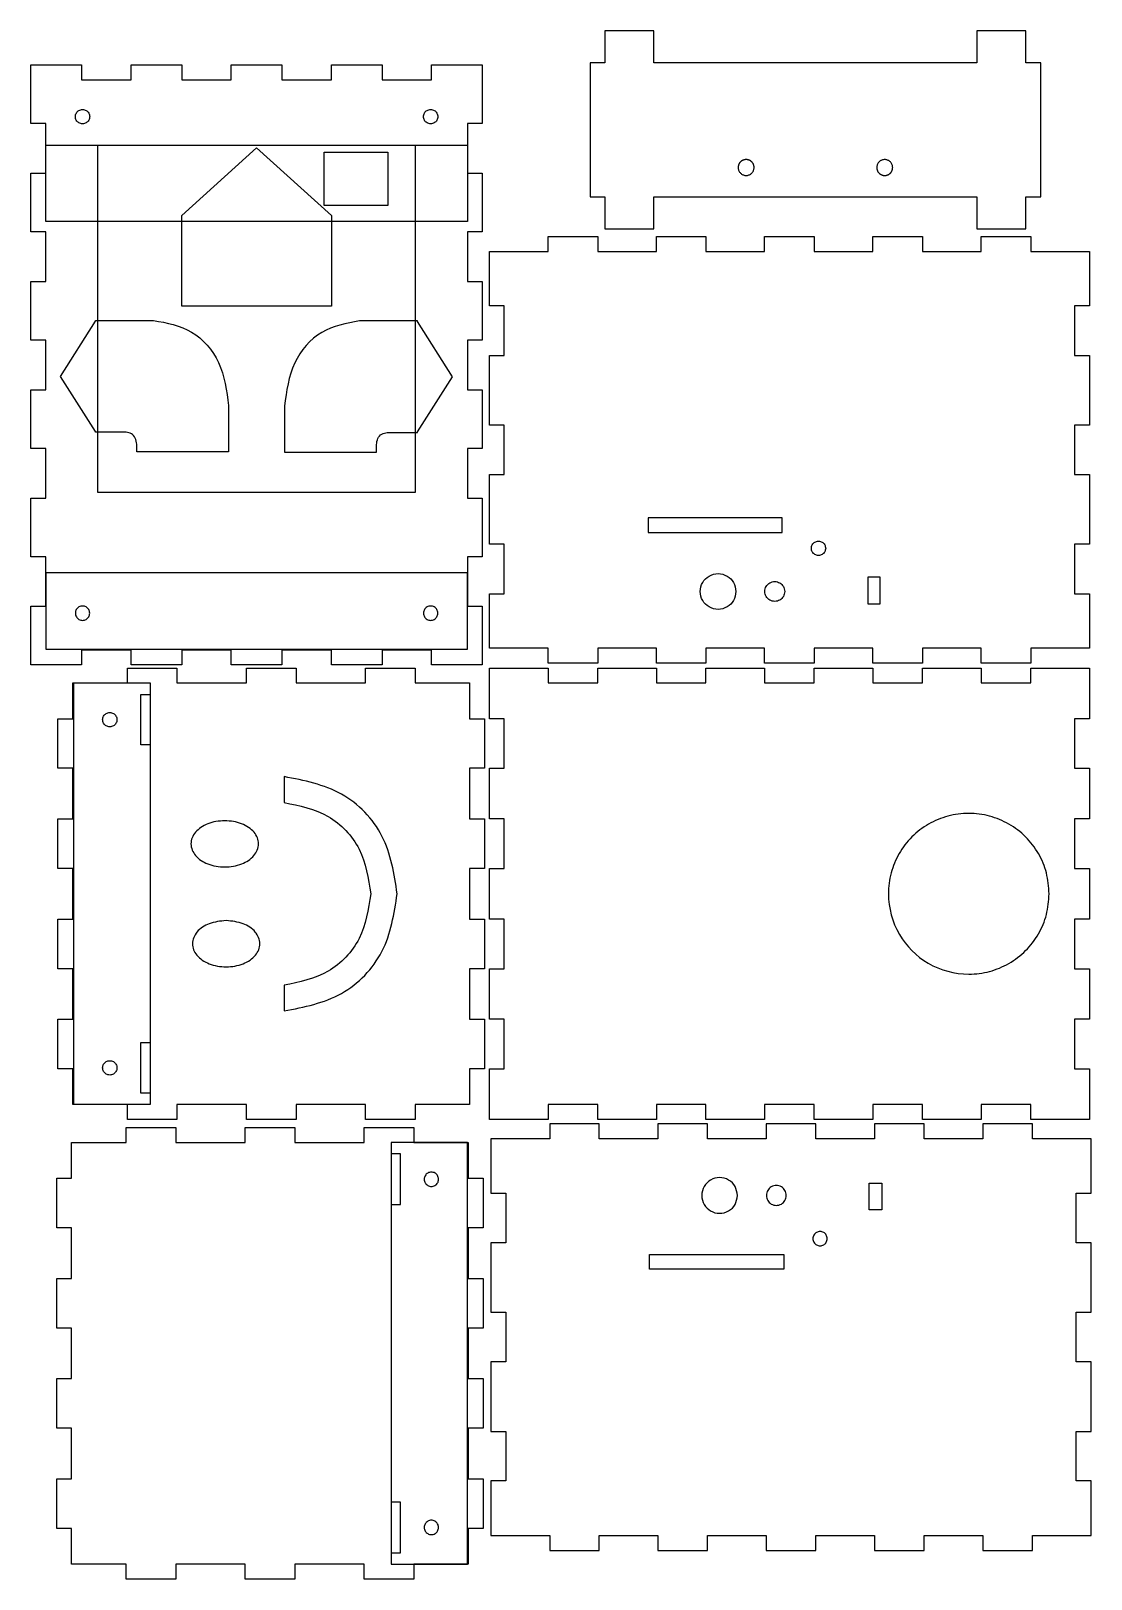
# Model space of a CAD drawing. Extents: x -4 to 209, y 25 to 337.
import ezdxf

# ---------------------------------------------------------------- set-up
doc = ezdxf.new("R2010")
doc.units = 0
doc.layers.add('newlayer', color=7, linetype='CONTINUOUS')

msp = doc.modelspace()

# ---------------------------------------------------------------- linework, layer by layer
at = {"layer": 'newlayer', "color": 7}
for p, q in [((111.287924, 337.448255), (111.287924, 330.999037)), ((121.186095, 337.448255), (111.287924, 337.448255)), ((111.287924, 337.448255), (111.287924, 337.448255)), ((121.186095, 330.999037), (121.186095, 337.448255)), ((196.1861, 337.448255), (186.287929, 337.448255)), ((186.287929, 337.448255), (186.287929, 330.999037)), ((196.1861, 330.999037), (196.1861, 337.448255)), ((111.287924, 330.999037), (108.287659, 330.999037)), ((108.287659, 330.999037), (108.287659, 303.999962)), ((186.287929, 330.999037), (121.186095, 330.999037)), ((199.186916, 330.999037), (196.1861, 330.999037)), ((199.186916, 303.999962), (199.186916, 330.999037)), ((-4.447117, 318.789395), (-4.447117, 330.622728)), ((-4.447117, 330.622728), (5.752874, 330.622728)), ((5.752874, 330.622728), (5.752874, 327.622728)), ((15.752882, 327.622728), (15.752882, 330.622728)), ((15.752882, 330.622728), (25.952873, 330.622728)), ((25.952873, 330.622728), (25.952873, 327.622728)), ((35.952882, 327.622728), (35.952882, 330.622728)), ((35.952882, 330.622728), (46.152872, 330.622728)), ((46.152872, 330.622728), (46.152872, 327.622728)), ((56.152881, 327.622728), (56.152881, 330.622728)), ((56.152881, 330.622728), (66.352872, 330.622728)), ((66.352872, 330.622728), (66.352872, 327.622728)), ((76.35288, 327.622728), (76.35288, 330.622728)), ((76.35288, 330.622728), (86.552876, 330.622728)), ((86.552876, 330.622728), (86.552876, 318.789395)), ((5.752874, 327.622728), (15.752882, 327.622728)), ((25.952873, 327.622728), (35.952882, 327.622728)), ((46.152872, 327.622728), (56.152881, 327.622728)), ((66.352872, 327.622728), (76.35288, 327.622728)), ((5.955933, 321.621727), (5.955933, 321.621727)), ((76.149793, 321.621727), (76.149793, 321.621727)), ((-1.447123, 318.789395), (-4.447117, 318.789395)), ((-1.447123, 308.789394), (-1.447123, 318.789395)), ((86.552876, 318.789395), (83.552877, 318.789395)), ((83.552877, 318.789395), (83.552877, 308.789394)), ((-4.447117, 296.956061), (-4.447117, 308.789394)), ((-4.447117, 308.789394), (-1.447123, 308.789394)), ((83.552877, 308.789394), (86.552876, 308.789394)), ((86.552876, 308.789394), (86.552876, 296.956061)), ((108.287659, 303.999962), (111.287924, 303.999962)), ((111.287924, 303.999962), (111.287924, 297.550191)), ((121.186095, 297.550191), (121.186095, 303.999962)), ((121.186095, 303.999962), (186.287929, 303.999962)), ((186.287929, 303.999962), (186.287929, 297.550191)), ((196.1861, 297.550191), (196.1861, 303.999962)), ((196.1861, 303.999962), (199.186916, 303.999962)), ((67.491379, 302.242787), (67.391678, 302.242787)), ((67.391678, 302.242787), (67.391678, 302.242787)), ((-1.447123, 296.956061), (-4.447117, 296.956061)), ((-1.447123, 286.956061), (-1.447123, 296.956061)), ((86.552876, 296.956061), (83.552877, 296.956061)), ((83.552877, 296.956061), (83.552877, 286.956061)), ((111.287924, 297.550191), (121.186095, 297.550191)), ((186.287929, 297.550191), (196.1861, 297.550191)), ((99.833334, 293), (99.833334, 296)), ((99.833334, 296), (109.833334, 296)), ((109.833334, 296), (109.833334, 293)), ((121.666666, 293), (121.666666, 296)), ((121.666666, 296), (131.666666, 296)), ((131.666666, 296), (131.666666, 293)), ((143.500001, 293), (143.500001, 296)), ((143.500001, 296), (153.500001, 296)), ((153.500001, 296), (153.500001, 293)), ((165.333333, 293), (165.333333, 296)), ((165.333333, 296), (175.333333, 296)), ((175.333333, 296), (175.333333, 293)), ((187.166668, 293), (187.166668, 296)), ((187.166668, 296), (197.166667, 296)), ((197.166667, 296), (197.166667, 293)), ((87.999999, 293), (99.833334, 293)), ((87.999999, 282), (87.999999, 293)), ((109.833334, 293), (121.666666, 293)), ((131.666666, 293), (143.500001, 293)), ((153.500001, 293), (165.333333, 293)), ((175.333333, 293), (187.166668, 293)), ((197.166667, 293), (209, 293)), ((209, 293), (209, 282)), ((-4.447117, 275.122729), (-4.447117, 286.956061)), ((-4.447117, 286.956061), (-1.447123, 286.956061)), ((83.552877, 286.956061), (86.552876, 286.956061)), ((86.552876, 286.956061), (86.552876, 275.122729)), ((90.999999, 282), (87.999999, 282)), ((90.999999, 272), (90.999999, 282)), ((209, 282), (206, 282)), ((206, 282), (206, 272)), ((-1.447123, 275.122729), (-4.447117, 275.122729)), ((-1.447123, 265.122729), (-1.447123, 275.122729)), ((86.552876, 275.122729), (83.552877, 275.122729)), ((83.552877, 275.122729), (83.552877, 265.122729)), ((87.999999, 257.999999), (87.999999, 272)), ((87.999999, 272), (90.999999, 272)), ((206, 272), (209, 272)), ((209, 272), (209, 257.999999)), ((-4.447117, 253.289394), (-4.447117, 265.122729)), ((-4.447117, 265.122729), (-1.447123, 265.122729)), ((83.552877, 265.122729), (86.552876, 265.122729)), ((86.552876, 265.122729), (86.552876, 253.289394)), ((90.999999, 257.999999), (87.999999, 257.999999)), ((90.999999, 247.999999), (90.999999, 257.999999)), ((209, 257.999999), (206, 257.999999)), ((206, 257.999999), (206, 247.999999)), ((-1.447123, 253.289394), (-4.447117, 253.289394)), ((-1.447123, 243.289394), (-1.447123, 253.289394)), ((86.552876, 253.289394), (83.552877, 253.289394)), ((83.552877, 253.289394), (83.552877, 243.289394)), ((87.999999, 233.999999), (87.999999, 247.999999)), ((87.999999, 247.999999), (90.999999, 247.999999)), ((206, 247.999999), (209, 247.999999)), ((209, 247.999999), (209, 233.999999)), ((-4.447117, 231.456062), (-4.447117, 243.289394)), ((-4.447117, 243.289394), (-1.447123, 243.289394)), ((83.552877, 243.289394), (86.552876, 243.289394)), ((86.552876, 243.289394), (86.552876, 231.456062)), ((147.048516, 239.296593), (119.981627, 239.296593)), ((119.981627, 239.296593), (119.981627, 236.367846)), ((147.048516, 236.367846), (147.048516, 239.296593)), ((119.981627, 236.367846), (147.048516, 236.367846)), ((-1.447123, 231.456062), (-4.447117, 231.456062)), ((-1.447123, 221.456062), (-1.447123, 231.456062)), ((86.552876, 231.456062), (83.552877, 231.456062)), ((83.552877, 231.456062), (83.552877, 221.456062)), ((90.999999, 233.999999), (87.999999, 233.999999)), ((90.999999, 223.999999), (90.999999, 233.999999)), ((155.803278, 233.15331), (155.803278, 233.15331)), ((209, 233.999999), (206, 233.999999)), ((206, 233.999999), (206, 223.999999)), ((166.790105, 227.358128), (164.290096, 227.358128)), ((164.290096, 227.358128), (164.290096, 221.958127)), ((166.790105, 221.958127), (166.790105, 227.358128)), ((87.999999, 212.999999), (87.999999, 223.999999)), ((87.999999, 223.999999), (90.999999, 223.999999)), ((137.710096, 224.443317), (137.710096, 224.443317)), ((147.540094, 224.443317), (147.540094, 224.443317)), ((164.290096, 221.958127), (166.790105, 221.958127)), ((206, 223.999999), (209, 223.999999)), ((209, 223.999999), (209, 212.999999)), ((-4.447117, 209.622727), (-4.447117, 221.456062)), ((-4.447117, 221.456062), (-1.447123, 221.456062)), ((5.955933, 218.623731), (5.955933, 218.623731)), ((76.149793, 218.623731), (76.149793, 218.623731)), ((83.552877, 221.456062), (86.552876, 221.456062)), ((86.552876, 221.456062), (86.552876, 209.622727)), ((15.752882, 212.622727), (5.752874, 212.622727)), ((5.752874, 212.622727), (5.752874, 209.622727)), ((15.752882, 209.622727), (15.752882, 212.622727)), ((35.952882, 212.622727), (25.952873, 212.622727)), ((25.952873, 212.622727), (25.952873, 209.622727)), ((35.952882, 209.622727), (35.952882, 212.622727)), ((56.152881, 212.622727), (46.152872, 212.622727)), ((46.152872, 212.622727), (46.152872, 209.622727)), ((56.152881, 209.622727), (56.152881, 212.622727)), ((76.35288, 212.622727), (66.352872, 212.622727)), ((66.352872, 212.622727), (66.352872, 209.622727)), ((76.35288, 209.622727), (76.35288, 212.622727)), ((99.833334, 212.999999), (87.999999, 212.999999)), ((99.833334, 209.999999), (99.833334, 212.999999)), ((121.666666, 212.999999), (109.833334, 212.999999)), ((109.833334, 212.999999), (109.833334, 209.999999)), ((121.666666, 209.999999), (121.666666, 212.999999)), ((143.500001, 212.999999), (131.666666, 212.999999)), ((131.666666, 212.999999), (131.666666, 209.999999)), ((143.500001, 209.999999), (143.500001, 212.999999)), ((165.333333, 212.999999), (153.500001, 212.999999)), ((153.500001, 212.999999), (153.500001, 209.999999)), ((165.333333, 209.999999), (165.333333, 212.999999)), ((187.166668, 212.999999), (175.333333, 212.999999)), ((175.333333, 212.999999), (175.333333, 209.999999)), ((187.166668, 209.999999), (187.166668, 212.999999)), ((209, 212.999999), (197.166667, 212.999999)), ((197.166667, 212.999999), (197.166667, 209.999999)), ((5.752874, 209.622727), (-4.447117, 209.622727)), ((25.952873, 209.622727), (15.752882, 209.622727)), ((46.152872, 209.622727), (35.952882, 209.622727)), ((66.352872, 209.622727), (56.152881, 209.622727)), ((86.552876, 209.622727), (76.35288, 209.622727)), ((109.833334, 209.999999), (99.833334, 209.999999)), ((131.666666, 209.999999), (121.666666, 209.999999)), ((153.500001, 209.999999), (143.500001, 209.999999)), ((175.333333, 209.999999), (165.333333, 209.999999)), ((197.166667, 209.999999), (187.166668, 209.999999)), ((4, 206), (15, 206)), ((4, 198.8), (4, 206)), ((15, 206), (15, 209)), ((15, 209), (25, 209)), ((25, 209), (25, 206)), ((25, 206), (39, 206)), ((39, 206), (39, 209)), ((39, 209), (49, 209)), ((49, 209), (49, 206)), ((49, 206), (63, 206)), ((63, 206), (63, 209)), ((63, 209), (73, 209)), ((73, 209), (73, 206)), ((73, 206), (84, 206)), ((84, 206), (84, 198.8)), ((88, 209), (99.833333, 209)), ((88, 198.8), (88, 209)), ((99.833333, 209), (99.833333, 206)), ((99.833333, 206), (109.833333, 206)), ((109.833333, 206), (109.833333, 209)), ((109.833333, 209), (121.666667, 209)), ((121.666667, 209), (121.666667, 206)), ((121.666667, 206), (131.666667, 206)), ((131.666667, 206), (131.666667, 209)), ((131.666667, 209), (143.5, 209)), ((143.5, 209), (143.5, 206)), ((143.5, 206), (153.5, 206)), ((153.5, 206), (153.5, 209)), ((153.5, 209), (165.333333, 209)), ((165.333333, 209), (165.333333, 206)), ((165.333333, 206), (175.333333, 206)), ((175.333333, 206), (175.333333, 209)), ((175.333333, 209), (187.166667, 209)), ((187.166667, 209), (187.166667, 206)), ((187.166667, 206), (197.166667, 206)), ((197.166667, 206), (197.166667, 209)), ((197.166667, 209), (209, 209)), ((209, 209), (209, 198.8)), ((17.692438, 203.695606), (19.589784, 203.695606)), ((17.692438, 193.49826), (17.692438, 203.695606)), ((19.589784, 203.695606), (19.589784, 193.49826)), ((1, 188.8), (1, 198.8)), ((1, 198.8), (4, 198.8)), ((10.001002, 198.596923), (10.001002, 198.596923)), ((84, 198.8), (87, 198.8)), ((87, 198.8), (87, 188.8)), ((91, 198.8), (88, 198.8)), ((91, 188.8), (91, 198.8)), ((209, 198.8), (206, 198.8)), ((206, 198.8), (206, 188.8)), ((19.589784, 193.49826), (17.692438, 193.49826)), ((4, 188.8), (1, 188.8)), ((4, 178.6), (4, 188.8)), ((87, 188.8), (84, 188.8)), ((84, 188.8), (84, 178.6)), ((88, 178.6), (88, 188.8)), ((88, 188.8), (91, 188.8)), ((206, 188.8), (209, 188.8)), ((209, 188.8), (209, 178.6)), ((1, 168.6), (1, 178.6)), ((1, 178.6), (4, 178.6)), ((84, 178.6), (87, 178.6)), ((87, 178.6), (87, 168.6)), ((91, 178.6), (88, 178.6)), ((91, 168.6), (91, 178.6)), ((209, 178.6), (206, 178.6)), ((206, 178.6), (206, 168.6)), ((4, 168.6), (1, 168.6)), ((4, 158.4), (4, 168.6)), ((87, 168.6), (84, 168.6)), ((84, 168.6), (84, 158.4)), ((88, 158.4), (88, 168.6)), ((88, 168.6), (91, 168.6)), ((206, 168.6), (209, 168.6)), ((209, 168.6), (209, 158.4)), ((1, 148.4), (1, 158.4)), ((1, 158.4), (4, 158.4)), ((84, 158.4), (87, 158.4)), ((87, 158.4), (87, 148.4)), ((91, 158.4), (88, 158.4)), ((91, 148.4), (91, 158.4)), ((209, 158.4), (206, 158.4)), ((206, 158.4), (206, 148.4)), ((4, 148.4), (1, 148.4)), ((4, 138.2), (4, 148.4)), ((87, 148.4), (84, 148.4)), ((84, 148.4), (84, 138.2)), ((88, 138.2), (88, 148.4)), ((88, 148.4), (91, 148.4)), ((206, 148.4), (209, 148.4)), ((209, 148.4), (209, 138.2)), ((1, 128.2), (1, 138.2)), ((1, 138.2), (4, 138.2)), ((84, 138.2), (87, 138.2)), ((87, 138.2), (87, 128.2)), ((91, 138.2), (88, 138.2)), ((91, 128.2), (91, 138.2)), ((209, 138.2), (206, 138.2)), ((206, 138.2), (206, 128.2)), ((17.692438, 133.501744), (19.589784, 133.501744)), ((17.692438, 123.304397), (17.692438, 133.501744)), ((19.589784, 133.501744), (19.589784, 123.304397)), ((4, 128.2), (1, 128.2)), ((4, 121), (4, 128.2)), ((10.001002, 128.403055), (10.001002, 128.403055)), ((87, 128.2), (84, 128.2)), ((84, 128.2), (84, 121)), ((88, 118), (88, 128.2)), ((88, 128.2), (91, 128.2)), ((206, 128.2), (209, 128.2)), ((209, 128.2), (209, 118)), ((19.589784, 123.304397), (17.692438, 123.304397)), ((15, 121), (4, 121)), ((15, 118), (15, 121)), ((39, 121), (25, 121)), ((25, 121), (25, 118)), ((39, 118), (39, 121)), ((63, 121), (49, 121)), ((49, 121), (49, 118)), ((63, 118), (63, 121)), ((84, 121), (73, 121)), ((73, 121), (73, 118)), ((109.833333, 121), (99.833333, 121)), ((99.833333, 121), (99.833333, 118)), ((109.833333, 118), (109.833333, 121)), ((131.666667, 121), (121.666667, 121)), ((121.666667, 121), (121.666667, 118)), ((131.666667, 118), (131.666667, 121)), ((153.5, 121), (143.5, 121)), ((143.5, 121), (143.5, 118)), ((153.5, 118), (153.5, 121)), ((175.333333, 121), (165.333333, 121)), ((165.333333, 121), (165.333333, 118)), ((175.333333, 118), (175.333333, 121)), ((197.166667, 121), (187.166667, 121)), ((187.166667, 121), (187.166667, 118)), ((197.166667, 118), (197.166667, 121)), ((14.745779, 113.346564), (14.745779, 116.346564)), ((14.745779, 116.346564), (24.745778, 116.346564)), ((25, 118), (15, 118)), ((24.745778, 116.346564), (24.745778, 113.346564)), ((38.745778, 113.346564), (38.745778, 116.346564)), ((38.745778, 116.346564), (48.745778, 116.346564)), ((49, 118), (39, 118)), ((48.745778, 116.346564), (48.745778, 113.346564)), ((62.745778, 113.346564), (62.745778, 116.346564)), ((62.745778, 116.346564), (72.745786, 116.346564)), ((73, 118), (63, 118)), ((72.745786, 116.346564), (72.745786, 113.346564)), ((99.833333, 118), (88, 118)), ((110.149008, 117.122757), (100.149008, 117.122757)), ((100.149008, 117.122757), (100.149008, 114.122757)), ((121.666667, 118), (109.833333, 118)), ((110.149008, 114.122757), (110.149008, 117.122757)), ((131.98234, 117.122757), (121.98234, 117.122757)), ((121.98234, 117.122757), (121.98234, 114.122757)), ((143.5, 118), (131.666667, 118)), ((131.98234, 114.122757), (131.98234, 117.122757)), ((153.815675, 117.122757), (143.815675, 117.122757)), ((143.815675, 117.122757), (143.815675, 114.122757)), ((165.333333, 118), (153.5, 118)), ((153.815675, 114.122757), (153.815675, 117.122757)), ((175.649007, 117.122757), (165.649007, 117.122757)), ((165.649007, 117.122757), (165.649007, 114.122757)), ((187.166667, 118), (175.333333, 118)), ((175.649007, 114.122757), (175.649007, 117.122757)), ((197.482341, 117.122757), (187.482342, 117.122757)), ((187.482342, 117.122757), (187.482342, 114.122757)), ((209, 118), (197.166667, 118)), ((197.482341, 114.122757), (197.482341, 117.122757)), ((3.745778, 113.346564), (14.745779, 113.346564)), ((3.745778, 106.146562), (3.745778, 113.346564)), ((24.745778, 113.346564), (38.745778, 113.346564)), ((48.745778, 113.346564), (62.745778, 113.346564)), ((72.745786, 113.346564), (83.745764, 113.346564)), ((83.745764, 113.346564), (83.745764, 106.146562)), ((100.149008, 114.122757), (88.315673, 114.122757)), ((88.315673, 114.122757), (88.315673, 103.122757)), ((121.98234, 114.122757), (110.149008, 114.122757)), ((143.815675, 114.122757), (131.98234, 114.122757)), ((165.649007, 114.122757), (153.815675, 114.122757)), ((187.482342, 114.122757), (175.649007, 114.122757)), ((209.315674, 114.122757), (197.482341, 114.122757)), ((209.315674, 103.122757), (209.315674, 114.122757)), ((70.053338, 111.042163), (68.155992, 111.042163)), ((68.155992, 111.042163), (68.155992, 100.844817)), ((70.053338, 100.844817), (70.053338, 111.042163)), ((0.745778, 96.146562), (0.745778, 106.146562)), ((0.745778, 106.146562), (3.745778, 106.146562)), ((83.745764, 106.146562), (86.745786, 106.146562)), ((86.745786, 106.146562), (86.745786, 96.146562)), ((77.744774, 105.94348), (77.744774, 105.94348)), ((88.315673, 103.122757), (91.315673, 103.122757)), ((91.315673, 103.122757), (91.315673, 93.122757)), ((164.60577, 105.164629), (167.105779, 105.164629)), ((164.60577, 99.764628), (164.60577, 105.164629)), ((167.105779, 105.164629), (167.105779, 99.764628)), ((206.315674, 93.122757), (206.315674, 103.122757)), ((206.315674, 103.122757), (209.315674, 103.122757)), ((68.155992, 100.844817), (70.053338, 100.844817)), ((138.02577, 102.679439), (138.02577, 102.679439)), ((147.855768, 102.679439), (147.855768, 102.679439)), ((167.105779, 99.764628), (164.60577, 99.764628)), ((3.745778, 96.146562), (0.745778, 96.146562)), ((3.745778, 85.946563), (3.745778, 96.146562)), ((86.745786, 96.146562), (83.745764, 96.146562)), ((83.745764, 96.146562), (83.745764, 85.946563)), ((156.118952, 93.969446), (156.118952, 93.969446)), ((91.315673, 93.122757), (88.315673, 93.122757)), ((88.315673, 93.122757), (88.315673, 79.122757)), ((120.297301, 90.75491), (147.36419, 90.75491)), ((120.297301, 87.826163), (120.297301, 90.75491)), ((147.36419, 90.75491), (147.36419, 87.826163)), ((209.315674, 93.122757), (206.315674, 93.122757)), ((209.315674, 79.122757), (209.315674, 93.122757)), ((147.36419, 87.826163), (120.297301, 87.826163)), ((0.745778, 75.946563), (0.745778, 85.946563)), ((0.745778, 85.946563), (3.745778, 85.946563)), ((83.745764, 85.946563), (86.745786, 85.946563)), ((86.745786, 85.946563), (86.745786, 75.946563)), ((88.315673, 79.122757), (91.315673, 79.122757)), ((91.315673, 79.122757), (91.315673, 69.122757)), ((206.315674, 69.122757), (206.315674, 79.122757)), ((206.315674, 79.122757), (209.315674, 79.122757)), ((3.745778, 75.946563), (0.745778, 75.946563)), ((3.745778, 65.746564), (3.745778, 75.946563)), ((86.745786, 75.946563), (83.745764, 75.946563)), ((83.745764, 75.946563), (83.745764, 65.746564)), ((91.315673, 69.122757), (88.315673, 69.122757)), ((88.315673, 69.122757), (88.315673, 55.122757)), ((209.315674, 69.122757), (206.315674, 69.122757)), ((209.315674, 55.122757), (209.315674, 69.122757)), ((0.745778, 55.746564), (0.745778, 65.746564)), ((0.745778, 65.746564), (3.745778, 65.746564)), ((83.745764, 65.746564), (86.745786, 65.746564)), ((86.745786, 65.746564), (86.745786, 55.746564)), ((3.745778, 55.746564), (0.745778, 55.746564)), ((3.745778, 45.546556), (3.745778, 55.746564)), ((86.745786, 55.746564), (83.745764, 55.746564)), ((83.745764, 55.746564), (83.745764, 45.546556)), ((88.315673, 55.122757), (91.315673, 55.122757)), ((91.315673, 55.122757), (91.315673, 45.122757)), ((206.315674, 45.122757), (206.315674, 55.122757)), ((206.315674, 55.122757), (209.315674, 55.122757)), ((0.745778, 35.546576), (0.745778, 45.546556)), ((0.745778, 45.546556), (3.745778, 45.546556)), ((83.745764, 45.546556), (86.745786, 45.546556)), ((86.745786, 45.546556), (86.745786, 35.546576)), ((91.315673, 45.122757), (88.315673, 45.122757)), ((88.315673, 45.122757), (88.315673, 34.122756)), ((209.315674, 45.122757), (206.315674, 45.122757)), ((209.315674, 34.122756), (209.315674, 45.122757)), ((70.053338, 40.848301), (68.155992, 40.848301)), ((68.155992, 40.848301), (68.155992, 30.650955)), ((70.053338, 30.650955), (70.053338, 40.848301)), ((3.745778, 35.546576), (0.745778, 35.546576)), ((3.745778, 28.346551), (3.745778, 35.546576)), ((77.744774, 35.749612), (77.744774, 35.749612)), ((86.745786, 35.546576), (83.745764, 35.546576)), ((83.745764, 35.546576), (83.745764, 28.346551)), ((88.315673, 34.122756), (100.149008, 34.122756)), ((100.149008, 34.122756), (100.149008, 31.122757)), ((110.149008, 31.122757), (110.149008, 34.122756)), ((110.149008, 34.122756), (121.98234, 34.122756)), ((121.98234, 34.122756), (121.98234, 31.122757)), ((131.98234, 31.122757), (131.98234, 34.122756)), ((131.98234, 34.122756), (143.815675, 34.122756)), ((143.815675, 34.122756), (143.815675, 31.122757)), ((153.815675, 31.122757), (153.815675, 34.122756)), ((153.815675, 34.122756), (165.649007, 34.122756)), ((165.649007, 34.122756), (165.649007, 31.122757)), ((175.649007, 31.122757), (175.649007, 34.122756)), ((175.649007, 34.122756), (187.482342, 34.122756)), ((187.482342, 34.122756), (187.482342, 31.122757)), ((197.482341, 31.122757), (197.482341, 34.122756)), ((197.482341, 34.122756), (209.315674, 34.122756)), ((14.745779, 28.346551), (3.745778, 28.346551)), ((14.745779, 25.346557), (14.745779, 28.346551)), ((38.745778, 28.346551), (24.745778, 28.346551)), ((24.745778, 28.346551), (24.745778, 25.346557)), ((38.745778, 25.346557), (38.745778, 28.346551)), ((62.745778, 28.346551), (48.745778, 28.346551)), ((48.745778, 28.346551), (48.745778, 25.346557)), ((62.745778, 25.346557), (62.745778, 28.346551)), ((68.155992, 30.650955), (70.053338, 30.650955)), ((83.745764, 28.346551), (72.745786, 28.346551)), ((72.745786, 28.346551), (72.745786, 25.346557)), ((100.149008, 31.122757), (110.149008, 31.122757)), ((121.98234, 31.122757), (131.98234, 31.122757)), ((143.815675, 31.122757), (153.815675, 31.122757)), ((165.649007, 31.122757), (175.649007, 31.122757)), ((187.482342, 31.122757), (197.482341, 31.122757)), ((24.745778, 25.346557), (14.745779, 25.346557)), ((48.745778, 25.346557), (38.745778, 25.346557)), ((72.745786, 25.346557), (62.745778, 25.346557))]:
    msp.add_line(p, q, dxfattribs=at)
at = {"layer": 'newlayer', "color": 5}
for p, q in [((-1.447885, 299.031938), (-1.447885, 314.432105)), ((-1.447885, 314.432105), (83.553653, 314.432105)), ((9.052882, 314.432021), (73.052878, 314.432021)), ((9.052882, 244.432008), (9.052882, 314.432021)), ((73.052878, 314.432021), (73.052878, 244.432008)), ((83.553653, 314.432105), (83.553653, 299.031938)), ((83.553653, 299.031938), (-1.447885, 299.031938)), ((73.052878, 244.432008), (9.052882, 244.432008)), ((83.553656, 228.213924), (-1.447885, 228.213924)), ((-1.447885, 228.213924), (-1.447885, 212.813757)), ((83.553656, 212.813757), (83.553656, 228.213924)), ((-1.447885, 212.813757), (83.553656, 212.813757)), ((4.191028, 206.000775), (19.591195, 206.000775)), ((4.191028, 120.999226), (4.191028, 206.000775)), ((19.591195, 206.000775), (19.591195, 120.999226)), ((19.591195, 120.999226), (4.191028, 120.999226)), ((83.554748, 113.347332), (68.154581, 113.347332)), ((68.154581, 113.347332), (68.154581, 28.345783)), ((83.554748, 28.345783), (83.554748, 113.347332)), ((68.154581, 28.345783), (83.554748, 28.345783))]:
    msp.add_line(p, q, dxfattribs=at)
at = {"layer": 'newlayer', "color": 1}
for p, q in [((25.958465, 300.255658), (41.048068, 313.910472)), ((41.048068, 313.910472), (56.147295, 300.255658)), ((25.958465, 281.988288), (25.958465, 300.255658)), ((56.147295, 300.255658), (56.147295, 281.988288)), ((56.147295, 281.988288), (25.958465, 281.988288)), ((56.147295, 281.988288), (56.147295, 281.988288)), ((1.537375, 267.815471), (8.59674, 278.929353)), ((8.59674, 278.929353), (8.59674, 279.091716)), ((8.59674, 279.091716), (20.273346, 279.091716)), ((73.509008, 279.011057), (61.832403, 279.011057)), ((73.509008, 278.848694), (73.509008, 279.011057)), ((80.568385, 267.734755), (73.509008, 278.848694)), ((8.59674, 256.701447), (1.537375, 267.815471)), ((73.509008, 256.620731), (80.568385, 267.734755)), ((35.412818, 261.917562), (35.412818, 252.621642)), ((46.69293, 261.836875), (46.69293, 252.540955)), ((8.59674, 256.582462), (8.59674, 256.701447)), ((14.721216, 256.582462), (8.59674, 256.582462)), ((67.384504, 256.501774), (73.509008, 256.501774)), ((73.509008, 256.501774), (73.509008, 256.620731)), ((16.877197, 252.621642), (16.877197, 254.125887)), ((65.228524, 252.540955), (65.228524, 254.045171)), ((35.412818, 252.621642), (16.877197, 252.621642)), ((35.412818, 252.621642), (35.412818, 252.621642)), ((46.69293, 252.540955), (65.228524, 252.540955)), ((46.69293, 252.540955), (46.69293, 252.540955)), ((46.603581, 187.119848), (46.603581, 181.904241)), ((34.629784, 178.222632), (34.629784, 178.222632)), ((200.862655, 163.499985), (200.862655, 163.499985)), ((34.914871, 158.092706), (34.914871, 158.092706)), ((46.603581, 145.067086), (46.603581, 139.880149)), ((46.603581, 139.880149), (46.603581, 139.880149))]:
    msp.add_line(p, q, dxfattribs=at)
at = {"layer": 'newlayer', "color": 7}
for points, knots in [([(5.955933, 321.621727), (5.700941, 321.581922), (5.19852, 321.503493), (4.645106, 320.92825), (4.475413, 320.301133), (4.542735, 319.796472), (4.688756, 319.443565), (4.921232, 319.140434), (5.22437, 318.907989), (5.577216, 318.761838), (5.955933, 318.711839), (6.33465, 318.761838), (6.687497, 318.907989), (6.990635, 319.140434), (7.22311, 319.443565), (7.369131, 319.796472), (7.436453, 320.301133), (7.26676, 320.92825), (6.713346, 321.503493), (6.210925, 321.581922), (5.955933, 321.621727)], [0, 0, 0, 0, 0.756361, 1.490288, 2.246649, 2.625329, 3.000876, 3.379556, 3.758237, 4.133783, 4.512464, 4.891144, 5.266691, 5.645371, 6.024052, 6.399598, 6.778279, 7.53464, 8.268567, 9.024928, 9.024928, 9.024928, 9.024928]), ([(76.149793, 321.621727), (75.894801, 321.581922), (75.39238, 321.503493), (74.838966, 320.92825), (74.669273, 320.301133), (74.736595, 319.796472), (74.882616, 319.443565), (75.115091, 319.140434), (75.418229, 318.907989), (75.771075, 318.761838), (76.149793, 318.711839), (76.52851, 318.761838), (76.881356, 318.907989), (77.184494, 319.140434), (77.416969, 319.443565), (77.562991, 319.796472), (77.630312, 320.301133), (77.460619, 320.92825), (76.907206, 321.503493), (76.404785, 321.581922), (76.149793, 321.621727)], [0, 0, 0, 0, 0.756361, 1.490288, 2.246649, 2.625329, 3.000876, 3.379556, 3.758237, 4.133783, 4.512464, 4.891144, 5.266691, 5.645371, 6.024052, 6.399598, 6.778279, 7.53464, 8.268567, 9.024928, 9.024928, 9.024928, 9.024928]), ([(54.664153, 302.242787), (54.664153, 303.441434), (54.664153, 305.838731), (54.664153, 309.434675), (54.664153, 311.831971), (54.664153, 313.030619)], [0, 0, 0, 0, 3.595942, 7.19189, 10.787832, 10.787832, 10.787832, 10.787832]), ([(54.664153, 313.030619), (56.0894, 313.030619), (58.939895, 313.030619), (63.215637, 313.030619), (66.066132, 313.030619), (67.491379, 313.030619)], [0, 0, 0, 0, 4.275743, 8.551485, 12.827226, 12.827226, 12.827226, 12.827226]), ([(67.491379, 313.030619), (67.491379, 311.831971), (67.491379, 309.434675), (67.491379, 305.838731), (67.491379, 303.441434), (67.491379, 302.242787)], [0, 0, 0, 0, 3.595942, 7.19189, 10.787832, 10.787832, 10.787832, 10.787832]), ([(139.766469, 311.52549), (139.813273, 311.521926), (139.906696, 311.514812), (140.04613, 311.499037), (140.183541, 311.473057), (140.317026, 311.432037), (140.445721, 311.37801), (140.569577, 311.312448), (140.687904, 311.236814), (140.799598, 311.151374), (140.903404, 311.056628), (140.9984, 310.952999), (141.083972, 310.841366), (141.159257, 310.722965), (141.223726, 310.598798), (141.277085, 310.469935), (141.319281, 310.336647), (141.349796, 310.199829), (141.368284, 310.060378), (141.376321, 309.872663), (141.355116, 309.637043), (141.280842, 309.36284), (141.161653, 309.107644), (141.000876, 308.8801), (140.805981, 308.685332), (140.578633, 308.524686), (140.323867, 308.405288), (140.049595, 308.331056), (139.766476, 308.305467), (139.483359, 308.331057), (139.209096, 308.405289), (138.954333, 308.524687), (138.726984, 308.685331), (138.532094, 308.880103), (138.371305, 309.107619), (138.252206, 309.362849), (138.178198, 309.637074), (138.156588, 309.872652), (138.164716, 310.060382), (138.18326, 310.199817), (138.213663, 310.336656), (138.255888, 310.469933), (138.309239, 310.598799), (138.37371, 310.722965), (138.448992, 310.841365), (138.53456, 310.952993), (138.629534, 311.056641), (138.733361, 311.151369), (138.845059, 311.236813), (138.963388, 311.312448), (139.087243, 311.378009), (139.215929, 311.432035), (139.349408, 311.473061), (139.486821, 311.49904), (139.626255, 311.514808), (139.719671, 311.521925), (139.766469, 311.52549)], [0, 0, 0, 0, 0.140814, 0.281073, 0.420793, 0.559682, 0.699166, 0.838922, 0.979595, 1.119995, 1.260281, 1.400681, 1.541184, 1.681715, 1.821065, 1.960376, 2.099623, 2.239967, 2.380384, 2.52106, 2.803017, 3.086112, 3.36922, 3.643537, 3.917753, 4.191904, 4.474543, 4.75738, 5.040129, 5.322859, 5.605688, 5.888326, 6.162477, 6.436693, 6.71101, 6.994071, 7.277136, 7.559113, 7.69979, 7.840212, 7.980542, 8.119789, 8.2591, 8.39845, 8.538981, 8.679479, 8.819865, 8.960166, 9.100572, 9.241246, 9.381001, 9.520478, 9.659349, 9.799088, 9.939346, 10.080141, 10.080141, 10.080141, 10.080141]), ([(167.708106, 311.526385), (167.802166, 311.511705), (167.988792, 311.482577), (168.263185, 311.41958), (168.52172, 311.317223), (168.749439, 311.16041), (168.94305, 310.963664), (169.102679, 310.733048), (169.222081, 310.476618), (169.296407, 310.202502), (169.317958, 309.967463), (169.309899, 309.780091), (169.291493, 309.640627), (169.260872, 309.503761), (169.218715, 309.370406), (169.165358, 309.241537), (169.100869, 309.117425), (169.025577, 308.999087), (168.939995, 308.887475), (168.844999, 308.783749), (168.741261, 308.688761), (168.629644, 308.603174), (168.511316, 308.527862), (168.387213, 308.463353), (168.258354, 308.409982), (168.12499, 308.367829), (167.988065, 308.337421), (167.848625, 308.319013), (167.708106, 308.31283), (167.567587, 308.319012), (167.428146, 308.337415), (167.291218, 308.367833), (167.157847, 308.409978), (167.028983, 308.463358), (166.904873, 308.527852), (166.786558, 308.603178), (166.674949, 308.688762), (166.571212, 308.783746), (166.476215, 308.887476), (166.39063, 308.999091), (166.315309, 309.117415), (166.250843, 309.241541), (166.197482, 309.370404), (166.155326, 309.503757), (166.124787, 309.640636), (166.106303, 309.780088), (166.098251, 309.967453), (166.119464, 310.202533), (166.194041, 310.47662), (166.313508, 310.733032), (166.473152, 310.963662), (166.666771, 311.160409), (166.894488, 311.31722), (167.153019, 311.419584), (167.427414, 311.482576), (167.614044, 311.511704), (167.708106, 311.526385)], [0, 0, 0, 0, 0.285569, 0.566605, 0.843214, 1.114107, 1.389632, 1.667099, 1.951534, 2.234057, 2.515089, 2.655615, 2.796072, 2.936533, 3.075831, 3.215136, 3.354445, 3.494904, 3.635375, 3.775849, 3.916326, 4.056802, 4.197278, 4.336573, 4.475878, 4.615179, 4.755645, 4.896121, 5.036596, 5.17707, 5.317546, 5.458013, 5.597326, 5.736633, 5.87594, 6.016399, 6.156869, 6.297343, 6.43782, 6.578296, 6.718765, 6.858068, 6.997373, 7.136667, 7.277118, 7.41758, 7.558107, 7.839121, 8.121673, 8.406146, 8.683626, 8.959156, 9.23005, 9.506648, 9.78769, 10.073265, 10.073265, 10.073265, 10.073265]), ([(67.391678, 302.242787), (65.977509, 302.242787), (63.149171, 302.242787), (58.906662, 302.242787), (56.078323, 302.242787), (54.664153, 302.242787)], [0, 0, 0, 0, 4.242506, 8.485015, 12.727525, 12.727525, 12.727525, 12.727525]), ([(155.803278, 233.15331), (155.763568, 233.407701), (155.685324, 233.908937), (155.111439, 234.461049), (154.485801, 234.630344), (153.982326, 234.563186), (153.630246, 234.417511), (153.327825, 234.185583), (153.095924, 233.883157), (152.950115, 233.531139), (152.900234, 233.15331), (152.950115, 232.775481), (153.095924, 232.423463), (153.327825, 232.121037), (153.630246, 231.889109), (153.982326, 231.743433), (154.485801, 231.676275), (155.111439, 231.845571), (155.685324, 232.397682), (155.763568, 232.898919), (155.803278, 233.15331)], [0, 0, 0, 0, 0.754578, 1.486775, 2.241353, 2.619145, 2.99381, 3.371602, 3.749394, 4.12406, 4.501851, 4.879643, 5.254309, 5.632101, 6.009893, 6.384558, 6.76235, 7.516928, 8.249125, 9.003703, 9.003703, 9.003703, 9.003703]), ([(137.710096, 224.443317), (137.611151, 225.077937), (137.416194, 226.328355), (135.982975, 227.704962), (134.113402, 228.215038), (132.2242, 227.704962), (130.848702, 226.328355), (130.33825, 224.443316), (130.848701, 222.558278), (132.224199, 221.181669), (134.113402, 220.671592), (135.982976, 221.181669), (137.416196, 222.558278), (137.611151, 223.808696), (137.710096, 224.443317)], [0, 0, 0, 0, 1.882292, 3.708756, 5.591047, 7.473339, 9.299803, 11.182095, 13.064387, 14.890852, 16.773145, 18.655437, 20.481902, 22.364195, 22.364195, 22.364195, 22.364195]), ([(147.540094, 224.443317), (147.485124, 224.795883), (147.376815, 225.490559), (146.580584, 226.25534), (145.541933, 226.538718), (144.492378, 226.25534), (143.728214, 225.490559), (143.44463, 224.443316), (143.728213, 223.396073), (144.492378, 222.631291), (145.541933, 222.347912), (146.580585, 222.631291), (147.376816, 223.396073), (147.485125, 224.09075), (147.540094, 224.443317)], [0, 0, 0, 0, 1.045717, 2.060418, 3.106134, 4.151851, 5.166552, 6.212268, 7.257986, 8.272687, 9.318405, 10.364122, 11.378824, 12.424542, 12.424542, 12.424542, 12.424542]), ([(5.955933, 218.623731), (5.700941, 218.663536), (5.19852, 218.741965), (4.645106, 219.317208), (4.475413, 219.944325), (4.542735, 220.448986), (4.688756, 220.801892), (4.921232, 221.105023), (5.22437, 221.337469), (5.577216, 221.48362), (5.955933, 221.533619), (6.33465, 221.48362), (6.687497, 221.337469), (6.990635, 221.105023), (7.22311, 220.801892), (7.369131, 220.448986), (7.436453, 219.944325), (7.26676, 219.317208), (6.713346, 218.741965), (6.210925, 218.663536), (5.955933, 218.623731)], [0, 0, 0, 0, 0.756361, 1.490288, 2.246649, 2.625329, 3.000876, 3.379556, 3.758237, 4.133783, 4.512464, 4.891144, 5.266691, 5.645371, 6.024052, 6.399598, 6.778279, 7.53464, 8.268567, 9.024928, 9.024928, 9.024928, 9.024928]), ([(76.149793, 218.623731), (75.894801, 218.663536), (75.39238, 218.741965), (74.838966, 219.317208), (74.669273, 219.944325), (74.736595, 220.448986), (74.882616, 220.801892), (75.115091, 221.105023), (75.418229, 221.337469), (75.771075, 221.48362), (76.149793, 221.533619), (76.52851, 221.48362), (76.881356, 221.337469), (77.184494, 221.105023), (77.416969, 220.801892), (77.562991, 220.448986), (77.630312, 219.944325), (77.460619, 219.317208), (76.907206, 218.741965), (76.404785, 218.663536), (76.149793, 218.623731)], [0, 0, 0, 0, 0.756361, 1.490288, 2.246649, 2.625329, 3.000876, 3.379556, 3.758237, 4.133783, 4.512464, 4.891144, 5.266691, 5.645371, 6.024052, 6.399598, 6.778279, 7.53464, 8.268567, 9.024928, 9.024928, 9.024928, 9.024928]), ([(10.001002, 198.596923), (10.010645, 198.470335), (10.029851, 198.218205), (10.181634, 197.865361), (10.412558, 197.562213), (10.716112, 197.329773), (11.068847, 197.18362), (11.447594, 197.133622), (11.826305, 197.183619), (12.179151, 197.329772), (12.482299, 197.562212), (12.714739, 197.86536), (12.860892, 198.218205), (12.910889, 198.596923), (12.860891, 198.97564), (12.714739, 199.328487), (12.482294, 199.631624), (12.179163, 199.8641), (11.826257, 200.010121), (11.321596, 200.077443), (10.694479, 199.90775), (10.119236, 199.354336), (10.040807, 198.851915), (10.001002, 198.596923)], [0, 0, 0, 0, 0.37868, 0.754227, 1.132907, 1.511588, 1.887135, 2.265815, 2.644496, 3.020043, 3.398724, 3.777405, 4.152952, 4.531633, 4.910313, 5.28586, 5.66454, 6.04322, 6.418767, 6.797447, 7.553808, 8.287736, 9.044096, 9.044096, 9.044096, 9.044096]), ([(10.001002, 128.403055), (10.040807, 128.148063), (10.119236, 127.645642), (10.694479, 127.092228), (11.321596, 126.922535), (11.826257, 126.989857), (12.179163, 127.135878), (12.482294, 127.368354), (12.714739, 127.671491), (12.860891, 128.024338), (12.910889, 128.403055), (12.860892, 128.781773), (12.714739, 129.134618), (12.482299, 129.437766), (12.179151, 129.670206), (11.826305, 129.816359), (11.447594, 129.866356), (11.068847, 129.816358), (10.716112, 129.670205), (10.412558, 129.437765), (10.181634, 129.134617), (10.029851, 128.781773), (10.010645, 128.529643), (10.001002, 128.403055)], [0, 0, 0, 0, 0.756361, 1.490288, 2.246649, 2.625329, 3.000876, 3.379556, 3.758237, 4.133783, 4.512464, 4.891145, 5.266692, 5.645373, 6.024054, 6.399601, 6.778282, 7.156962, 7.532509, 7.911189, 8.289869, 8.665416, 9.044096, 9.044096, 9.044096, 9.044096]), ([(77.744774, 105.94348), (77.735131, 105.816892), (77.715925, 105.564762), (77.564142, 105.211918), (77.333218, 104.908771), (77.029664, 104.67633), (76.676929, 104.530177), (76.298182, 104.480179), (75.919471, 104.530176), (75.566625, 104.676329), (75.263477, 104.90877), (75.031037, 105.211918), (74.884884, 105.564762), (74.834887, 105.94348), (74.884885, 106.322198), (75.031037, 106.675044), (75.263482, 106.978182), (75.566613, 107.210657), (75.919519, 107.356678), (76.42418, 107.424), (77.051297, 107.254307), (77.62654, 106.700893), (77.704969, 106.198472), (77.744774, 105.94348)], [0, 0, 0, 0, 0.37868, 0.754227, 1.132907, 1.511588, 1.887135, 2.265815, 2.644496, 3.020043, 3.398724, 3.777405, 4.152952, 4.531633, 4.910313, 5.28586, 5.66454, 6.04322, 6.418767, 6.797447, 7.553808, 8.287736, 9.044096, 9.044096, 9.044096, 9.044096]), ([(138.02577, 102.679439), (137.926825, 102.044819), (137.731868, 100.794401), (136.298649, 99.417794), (134.429076, 98.907718), (132.539874, 99.417794), (131.164376, 100.794401), (130.653924, 102.679439), (131.164375, 104.564478), (132.539873, 105.941087), (134.429076, 106.451164), (136.29865, 105.941087), (137.73187, 104.564478), (137.926825, 103.31406), (138.02577, 102.679439)], [0, 0, 0, 0, 1.882292, 3.708756, 5.591047, 7.473339, 9.299803, 11.182095, 13.064387, 14.890852, 16.773145, 18.655437, 20.481902, 22.364195, 22.364195, 22.364195, 22.364195]), ([(147.855768, 102.679439), (147.800798, 102.326873), (147.692489, 101.632197), (146.896258, 100.867416), (145.857607, 100.584038), (144.808052, 100.867416), (144.043888, 101.632197), (143.760304, 102.679439), (144.043887, 103.726683), (144.808052, 104.491465), (145.857607, 104.774843), (146.896259, 104.491465), (147.69249, 103.726683), (147.800799, 103.032006), (147.855768, 102.679439)], [0, 0, 0, 0, 1.045717, 2.060418, 3.106134, 4.151851, 5.166552, 6.212268, 7.257986, 8.272687, 9.318405, 10.364122, 11.378824, 12.424542, 12.424542, 12.424542, 12.424542]), ([(156.118952, 93.969446), (156.079242, 93.715055), (156.000998, 93.213819), (155.427113, 92.661707), (154.801475, 92.492412), (154.298, 92.559569), (153.94592, 92.705245), (153.643499, 92.937173), (153.411598, 93.239599), (153.265789, 93.591617), (153.215908, 93.969446), (153.265789, 94.347275), (153.411598, 94.699293), (153.643499, 95.001719), (153.94592, 95.233647), (154.298, 95.379323), (154.801475, 95.446481), (155.427113, 95.277185), (156.000998, 94.725074), (156.079242, 94.223837), (156.118952, 93.969446)], [0, 0, 0, 0, 0.754578, 1.486775, 2.241353, 2.619145, 2.99381, 3.371602, 3.749394, 4.12406, 4.501851, 4.879643, 5.254309, 5.632101, 6.009893, 6.384558, 6.76235, 7.516928, 8.249125, 9.003703, 9.003703, 9.003703, 9.003703]), ([(77.744774, 35.749612), (77.704969, 35.49462), (77.62654, 34.992199), (77.051297, 34.438786), (76.42418, 34.269093), (75.919519, 34.336414), (75.566613, 34.482436), (75.263482, 34.714911), (75.031037, 35.018049), (74.884885, 35.370895), (74.834887, 35.749612), (74.884884, 36.128331), (75.031037, 36.481175), (75.263477, 36.784323), (75.566625, 37.016764), (75.919471, 37.162916), (76.298182, 37.212914), (76.676929, 37.162916), (77.029664, 37.016763), (77.333218, 36.784322), (77.564142, 36.481174), (77.715925, 36.12833), (77.735131, 35.876201), (77.744774, 35.749612)], [0, 0, 0, 0, 0.756361, 1.490288, 2.246649, 2.625329, 3.000876, 3.379556, 3.758237, 4.133783, 4.512464, 4.891145, 5.266692, 5.645373, 6.024054, 6.399601, 6.778282, 7.156962, 7.532509, 7.911189, 8.289869, 8.665416, 9.044096, 9.044096, 9.044096, 9.044096])]:
    msp.add_open_spline(points, degree=3, knots=knots, dxfattribs=at)
at = {"layer": 'newlayer', "color": 1}
for points, knots in [([(20.273346, 279.091716), (22.959214, 278.596197), (28.398499, 277.592698), (34.263884, 270.623888), (35.019263, 264.899824), (35.412818, 261.917562)], [0, 0, 0, 0, 8.002718, 16.206699, 25.130174, 25.130174, 25.130174, 25.130174]), ([(61.832403, 279.011057), (59.146534, 278.515536), (53.707245, 277.512031), (47.841866, 270.543208), (47.086486, 264.819138), (46.69293, 261.836875)], [0, 0, 0, 0, 8.00272, 16.206711, 25.130193, 25.130193, 25.130193, 25.130193]), ([(16.877197, 254.125887), (16.821452, 254.551987), (16.714517, 255.369368), (15.880893, 256.367681), (15.104513, 256.511472), (14.721216, 256.582462)], [0, 0, 0, 0, 1.275163, 2.446124, 3.587933, 3.587933, 3.587933, 3.587933]), ([(65.228524, 254.045171), (65.284271, 254.471273), (65.391211, 255.288661), (66.224832, 256.286981), (67.001211, 256.430781), (67.384504, 256.501774)], [0, 0, 0, 0, 1.275172, 2.446147, 3.587946, 3.587946, 3.587946, 3.587946]), ([(69.410665, 163.49311), (68.787184, 167.527514), (67.556357, 175.491927), (58.556066, 184.796062), (50.629109, 186.337211), (46.603581, 187.119848)], [0, 0, 0, 0, 12.04334, 23.775047, 35.879922, 35.879922, 35.879922, 35.879922]), ([(46.603581, 181.904241), (49.69326, 181.263892), (55.786415, 180.001059), (62.651135, 172.76365), (63.59037, 166.612298), (64.066632, 163.49311)], [0, 0, 0, 0, 9.314234, 18.368605, 27.682839, 27.682839, 27.682839, 27.682839]), ([(34.629784, 178.222632), (35.222259, 178.192429), (36.381524, 178.133332), (38.019904, 177.661552), (39.439995, 176.937929), (40.551032, 175.974152), (41.268862, 174.827534), (41.618749, 173.129279), (40.617365, 170.890331), (37.962846, 169.283844), (34.629784, 168.70338), (31.296722, 169.283843), (28.642203, 170.890331), (27.640819, 173.129279), (27.990706, 174.827534), (28.708536, 175.974152), (29.819573, 176.93793), (31.239664, 177.661552), (32.878044, 178.133332), (34.03731, 178.192429), (34.629784, 178.222632)], [0, 0, 0, 0, 1.774916, 3.472888, 5.070572, 6.5243, 7.830403, 9.061497, 11.589573, 14.549863, 18.046046, 21.542229, 24.502519, 27.030595, 28.261689, 29.567792, 31.02152, 32.619204, 34.317177, 36.092093, 36.092093, 36.092093, 36.092093]), ([(200.862655, 163.499985), (200.754626, 162.081928), (200.539462, 159.257549), (198.839207, 155.304922), (196.252202, 151.909139), (192.852382, 149.304906), (188.898636, 147.66922), (183.253255, 146.914774), (176.165994, 148.817963), (169.975759, 155.008136), (168.072585, 162.095591), (168.827029, 167.740575), (170.462715, 171.695527), (173.06695, 175.090791), (176.462726, 177.694788), (180.415377, 179.331966), (184.657724, 179.892057), (188.900499, 179.331981), (192.85189, 177.694762), (196.252347, 175.090936), (198.839181, 171.695037), (200.539478, 167.742432), (200.754632, 164.918045), (200.862655, 163.499985)], [0, 0, 0, 0, 4.242023, 8.448941, 12.690963, 16.932986, 21.139904, 25.381927, 33.854771, 42.076313, 50.549158, 54.79118, 58.998098, 63.240121, 67.482143, 71.689062, 75.931084, 80.173111, 84.380034, 88.622062, 92.864089, 97.071012, 101.313039, 101.313039, 101.313039, 101.313039]), ([(46.603581, 139.880149), (50.627573, 140.662251), (58.551584, 142.202359), (67.550736, 151.499903), (68.785299, 159.460618), (69.410665, 163.49311)], [0, 0, 0, 0, 12.100293, 23.827799, 35.866595, 35.866595, 35.866595, 35.866595]), ([(64.066632, 163.49311), (63.59238, 160.371863), (62.65712, 154.216532), (55.791226, 146.972029), (49.694905, 145.708033), (46.603581, 145.067086)], [0, 0, 0, 0, 9.319165, 18.378091, 27.697256, 27.697256, 27.697256, 27.697256]), ([(34.914871, 158.092706), (36.085714, 157.976497), (38.247933, 157.761892), (40.902451, 156.099891), (41.903836, 153.87178), (41.553949, 152.172284), (40.836119, 151.025729), (39.725082, 150.062822), (38.304991, 149.335138), (36.666611, 148.88008), (34.914871, 148.724863), (33.163131, 148.88008), (31.524752, 149.335138), (30.104661, 150.062822), (28.993624, 151.025729), (28.275794, 152.172284), (27.925907, 153.87178), (28.927291, 156.099891), (31.581809, 157.761892), (33.744028, 157.976497), (34.914871, 158.092706)], [0, 0, 0, 0, 3.496183, 6.456473, 8.984548, 10.215643, 11.521746, 12.975474, 14.573158, 16.27113, 18.046046, 19.820961, 21.518934, 23.116617, 24.570345, 25.876448, 27.107543, 29.635618, 32.595908, 36.09209, 36.09209, 36.09209, 36.09209])]:
    msp.add_open_spline(points, degree=3, knots=knots, dxfattribs=at)

doc.saveas('drawing.dxf')
